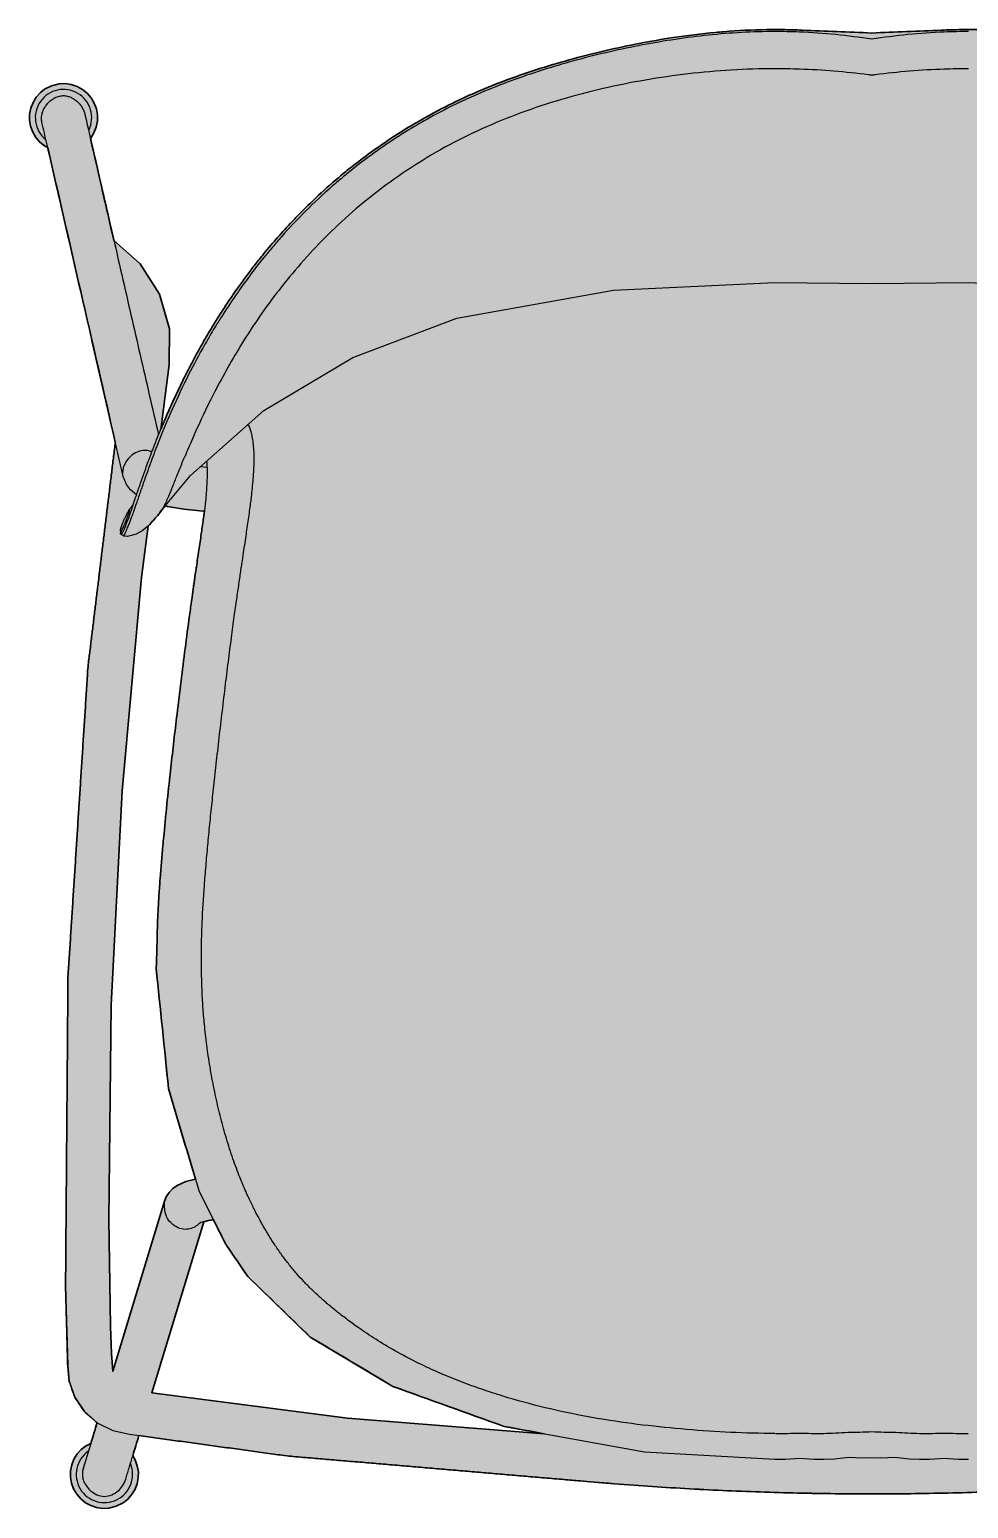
# Model space of a CAD drawing. Header units: millimetres. Extents: x 0 to 1859, y -1281 to 1132.
# Drawn here: x 1146 to 1487, y -1037 to -500 of the extents above; entities that cross this region are included whole.
import ezdxf

# ---------------------------------------------------------------- set-up
doc = ezdxf.new("R2010")
doc.units = ezdxf.units.MM
doc.layers.add('Blocks', color=7, linetype='Continuous')
doc.layers.add('Blocks$Fill', color=7, linetype='Continuous', true_color=0xffffff)
doc.layers.add('Blocks$Inner', color=7, linetype='Continuous', lineweight=25, true_color=0x007f00)
doc.layers.add('Blocks$Outline', color=7, linetype='Continuous', lineweight=35, true_color=0xff3f3f)

# ---------------------------------------------------------------- blocks, each defined once
blk = doc.blocks.new('N02 Barstool Top')
at = {"layer": 'Blocks$Fill'}
h = blk.add_hatch(color=256, dxfattribs=at)
h.paths.add_polyline_path([(761.69, 207.25), (762.85, 207.88), (764.58, 209.28), (766.03, 210.97), (767.15, 212.9), (767.91, 214.99), (768.28, 217.19), (768.25, 219.42), (767.82, 221.61), (767.01, 223.68), (765.83, 225.57), (764.34, 227.23), (762.83, 228.41), (760.27, 229.72), (757.6, 230.38), (755.37, 230.48), (753.16, 230.17), (751.05, 229.47), (749.09, 228.4), (747.36, 227), (745.91, 225.31), (744.78, 223.38), (744.02, 221.29), (743.65, 219.09), (743.68, 216.86), (744.11, 214.67), (744.93, 212.6), (746.1, 210.71), (746.18, 210.62), (737.67, 173.53), (728.1, 165.08), (721.13, 154.05), (717.54, 141.5), (717.62, 128.44), (720.69, 104.96), (717.06, 113.39), (713.8, 120.38), (710.16, 127.68), (706.08, 135.24), (704.98, 137.16), (701.53, 143), (697.8, 148.91), (693.79, 154.87), (690.95, 158.85), (687.98, 162.83), (683.29, 168.78), (680.83, 171.73), (678.29, 174.67), (675.67, 177.59), (671.14, 182.41), (667.36, 186.21), (663.44, 189.96), (659.37, 193.64), (655.15, 197.24), (649.68, 201.63), (646.3, 204.2), (642.83, 206.71), (639.29, 209.17), (636.89, 210.77), (631.98, 213.9), (626.95, 216.9), (621.78, 219.78), (616.5, 222.53), (613.81, 223.85), (609.73, 225.76), (605.59, 227.59), (598.59, 230.47), (591.46, 233.12), (582.77, 236.04), (576.9, 237.83), (570.99, 239.5), (565.04, 241.06), (559.05, 242.5), (553.02, 243.84), (546.97, 245.06), (540.89, 246.17), (534.79, 247.16), (527.12, 248.21), (519.43, 249.05), (516.35, 249.32), (508.62, 249.82), (500.89, 250.07), (494.83, 250.07), (488.88, 249.91), (488.87, 249.91), (487.95, 249.87), (462.65, 248.84), (437.35, 249.87), (436.42, 249.91), (433.43, 250.01), (427.5, 250.09), (424.41, 250.07), (416.67, 249.82), (408.95, 249.32), (405.87, 249.05), (398.18, 248.21), (390.51, 247.16), (384.41, 246.17), (378.33, 245.06), (372.27, 243.84), (366.25, 242.5), (360.26, 241.06), (354.31, 239.5), (348.4, 237.83), (342.53, 236.04), (333.84, 233.12), (326.71, 230.47), (319.7, 227.59), (315.57, 225.76), (311.49, 223.85), (308.8, 222.53), (303.52, 219.78), (298.35, 216.9), (293.31, 213.9), (288.41, 210.77), (286.01, 209.17), (282.47, 206.71), (279, 204.2), (275.62, 201.63), (270.15, 197.24), (265.93, 193.64), (261.86, 189.96), (257.94, 186.21), (254.15, 182.41), (249.62, 177.59), (247.01, 174.67), (244.47, 171.73), (240.41, 166.8), (237.31, 162.83), (232.91, 156.86), (228.8, 150.9), (226.22, 146.94), (223.77, 143), (220.31, 137.16), (217.13, 131.43), (215.14, 127.68), (211.49, 120.38), (208.24, 113.39), (204.61, 104.96), (207.68, 128.44), (207.76, 141.5), (204.17, 154.05), (197.2, 165.08), (187.62, 173.53), (179.12, 210.62), (179.19, 210.71), (180.37, 212.6), (181.18, 214.67), (181.61, 216.86), (181.64, 219.09), (181.27, 221.29), (180.51, 223.38), (179.39, 225.31), (177.94, 227), (176.21, 228.4), (174.25, 229.47), (172.14, 230.17), (169.93, 230.48), (167.7, 230.38), (165.02, 229.72), (162.46, 228.41), (160.96, 227.23), (159.47, 225.57), (158.29, 223.68), (157.47, 221.61), (157.04, 219.42), (157.01, 217.19), (157.39, 214.99), (158.15, 212.9), (159.27, 210.97), (160.72, 209.28), (162.45, 207.88), (163.6, 207.25), (188.13, 100.33), (178.22, 18.95), (170.96, -93.53), (170.07, -206.24), (170.85, -234.54), (171.38, -240.32), (173.41, -246.24), (176.9, -251.43), (181.51, -255.48), (181.51, -255.48), (179.24, -262.96), (177.31, -263.95), (175.8, -265.13), (174.31, -266.78), (173.13, -268.68), (172.32, -270.75), (171.89, -272.94), (171.86, -275.17), (172.23, -277.36), (172.99, -279.46), (174.11, -281.38), (175.56, -283.07), (177.29, -284.48), (179.25, -285.55), (181.36, -286.25), (183.57, -286.55), (185.8, -286.46), (188.48, -285.79), (191.04, -284.49), (192.54, -283.3), (194.04, -281.65), (195.21, -279.76), (196.03, -277.68), (196.46, -275.5), (196.49, -273.27), (196.12, -271.07), (195.36, -268.98), (194.47, -267.47), (196.7, -260.13), (250.54, -267.52), (359.4, -276.79), (386.52, -278.84), (413.7, -280.27), (440.92, -281.08), (468.16, -281.27), (495.4, -280.84), (522.61, -279.8), (549.78, -278.13), (576.88, -275.85), (674.75, -267.52), (728.59, -260.13), (730.82, -267.48), (729.94, -268.98), (729.18, -271.07), (728.81, -273.27), (728.84, -275.5), (729.27, -277.68), (730.09, -279.76), (731.26, -281.65), (732.76, -283.3), (734.26, -284.49), (736.82, -285.79), (739.5, -286.46), (741.73, -286.55), (743.93, -286.25), (746.05, -285.55), (748.01, -284.48), (749.74, -283.07), (751.19, -281.38), (752.31, -279.46), (753.07, -277.36), (753.44, -275.17), (753.41, -272.94), (752.98, -270.75), (752.17, -268.68), (750.99, -266.78), (749.5, -265.13), (747.99, -263.95), (746.06, -262.96), (743.79, -255.48), (748.4, -251.43), (751.88, -246.24), (753.91, -240.32), (754.45, -234.54), (755.23, -206.24), (754.34, -93.53), (747.08, 18.95), (737.17, 100.33)], flags=0)
h.paths.add_polyline_path([(217.2, -167.02), (213.76, -167.91), (210.53, -169.42), (209.05, -170.49), (207.69, -171.87), (206.62, -173.46), (205.95, -175.03), (187.19, -236.78), (186.73, -230.31), (186.43, -220.59), (185.73, -181.69), (186.62, -103.89), (190.59, -26.19), (197.61, 51.29), (200.03, 69.89), (200.21, 70.04), (203.42, 73.67), (204.24, 74.75), (205.14, 75.95), (205.16, 75.98), (206.22, 77.26), (207.09, 77.04), (213.01, 76.06), (220, 75.37), (220.44, 75.37), (210.53, 1.71), (205.39, -46), (203.79, -66.94), (203.31, -78.97), (202.97, -90.7), (207.44, -134.17)], flags=0)
h.paths.add_polyline_path([(223.69, -181.73), (227.8, -189.87), (228.54, -191.1), (236.27, -202.45), (258.9, -224.37), (288.84, -242.29), (329.2, -256.79), (343.78, -259.43), (272.34, -253.84), (201.44, -244.57), (220.29, -182.5)], flags=0)
h.paths.add_polyline_path([(581.51, -259.43), (596.1, -256.79), (636.46, -242.29), (666.4, -224.37), (689.03, -202.45), (696.76, -191.1), (697.5, -189.87), (701.6, -181.73), (705, -182.5), (723.86, -244.57), (652.96, -253.84)], flags=0)
h.paths.add_polyline_path([(719.35, -175.03), (718.68, -173.46), (717.61, -171.87), (716.25, -170.49), (714.77, -169.42), (711.54, -167.91), (708.1, -167.02), (717.86, -134.17), (722.07, -87.9), (722.07, -84.92), (721.91, -76.01), (721.32, -63.94), (719.91, -46), (714.77, 1.71), (704.86, 75.37), (712.29, 76.06), (718.2, 77.04), (719.07, 77.26), (720.14, 75.98), (720.16, 75.95), (721.06, 74.75), (721.88, 73.67), (725.09, 70.04), (725.26, 69.89), (727.69, 51.29), (734.71, -26.19), (738.67, -103.89), (739.57, -181.69), (738.87, -220.59), (738.57, -230.31), (738.11, -236.78)], flags=0)
at = {"layer": 'Blocks$Inner'}
blk.add_line((223.69, -181.73), (219.11, -182.77), dxfattribs=at)
for points in [[(163.63, 207.24), (162.45, 207.88), (160.72, 209.28), (159.27, 210.97), (158.15, 212.9), (157.39, 214.99), (157.01, 217.19), (157.04, 219.42), (157.47, 221.61), (158.29, 223.68), (159.47, 225.57), (160.96, 227.23), (162.46, 228.41), (165.02, 229.72), (167.7, 230.38), (169.93, 230.48), (172.14, 230.17), (174.25, 229.47), (176.21, 228.4), (177.94, 227), (179.39, 225.31), (180.51, 223.38), (181.27, 221.29), (181.64, 219.09), (181.61, 216.86), (181.18, 214.67), (180.37, 212.6), (179.19, 210.71), (179.08, 210.58)], [(204.61, 104.96), (207.68, 128.44), (207.76, 141.5), (204.17, 154.05), (197.2, 165.08), (187.62, 173.53)], [(205.16, 75.98), (215.39, 88.26), (242.01, 111.86), (274.36, 131.15), (312.03, 145.41), (368.96, 155.48), (427.5, 158.29), (462.65, 158), (497.79, 158.29), (556.34, 155.48), (613.27, 145.41), (650.94, 131.15), (683.29, 111.86), (709.91, 88.26), (720.14, 75.98)], [(188.13, 100.33), (178.22, 18.95), (170.96, -93.53), (170.07, -206.24), (170.85, -234.54), (171.38, -240.32), (173.41, -246.24), (176.9, -251.43), (181.6, -255.55), (187.2, -258.33), (193.3, -259.66), (250.54, -267.52), (359.4, -276.79)], [(219.03, 91.49), (221.4, 91.32)], [(195.84, 81.31), (193.68, 83.04), (192.15, 85.06), (190.97, 87.95)], [(205.14, 75.95), (204.24, 74.75), (203.42, 73.67), (200.21, 70.04), (197.91, 68.19), (195.71, 66.98), (192.56, 66.18), (191.65, 66.21), (191.35, 66.28), (191.1, 66.39), (190.23, 66.88), (190.02, 67.1), (190.29, 68.27)], [(220.44, 75.37), (220, 75.37), (213.01, 76.06), (207.09, 77.04), (205.95, 77.33)], [(200.07, 70.15), (197.61, 51.29), (190.59, -26.19), (186.62, -103.89), (185.73, -181.69), (186.43, -220.59), (186.73, -230.31), (187.19, -236.78), (205.95, -175.03), (206.62, -173.46), (207.69, -171.87), (209.05, -170.49), (210.53, -169.42), (213.76, -167.91), (217.2, -167.02)], [(202.97, -90.7), (207.44, -134.17), (218.54, -171.52), (227.8, -189.87), (228.54, -191.1), (236.27, -202.45), (258.9, -224.37), (288.84, -242.29), (329.2, -256.79), (380.15, -266.01), (427.5, -268.68), (431.28, -268.66), (436.42, -268.31), (441.57, -268.66), (445.34, -268.68), (449.11, -268.52), (454.24, -267.98), (459.39, -268.14), (462.65, -268.04), (465.9, -268.14), (471.06, -267.98), (476.19, -268.52), (479.96, -268.68), (483.73, -268.66), (488.88, -268.31), (494.02, -268.66), (497.79, -268.68)], [(343.78, -259.43), (272.34, -253.84), (201.44, -244.57), (220.29, -182.5)], [(181.51, -255.48), (176.49, -272.01)], [(194.47, -267.46), (195.36, -268.98), (196.12, -271.07), (196.49, -273.27), (196.46, -275.5), (196.03, -277.68), (195.21, -279.76), (194.04, -281.65), (192.54, -283.3), (191.04, -284.49), (188.48, -285.79), (185.8, -286.46), (183.57, -286.55), (181.36, -286.25), (179.25, -285.55), (177.29, -284.48), (175.56, -283.07), (174.11, -281.38), (172.99, -279.46), (172.23, -277.36), (171.86, -275.17), (171.89, -272.94), (172.32, -270.75), (173.13, -268.68), (174.31, -266.78), (175.8, -265.13), (177.31, -263.95), (179.25, -262.96)], [(176.5, -271.96), (176.5, -271.98), (176.49, -272.01), (176.5, -271.98), (176.5, -271.96)]]:
    blk.add_lwpolyline(points, dxfattribs=at)
for centre, radius, start, end in [((169.33, 218.14), 10.23, 333.4086, 231.1699), ((184.17, -274.22), 10.23, 124.6871, 22.5705), ((463.02, 915.92), 1197.21, 265.03476, 275.45745)]:
    blk.add_arc(centre, radius, start, end, dxfattribs=at)
for points, knots in [([(427.5, 249.36), (419.44, 249.36), (403.32, 248.43), (379.41, 244.79), (355.9, 239.42), (333, 232.34), (315.68, 225.12), (306.19, 220.24), (303.65, 218.86)], [0.0640299, 0.0640299, 0.0640299, 0.0640299, 0.0860079, 0.1079859, 0.1299639, 0.151942, 0.17392, 0.1821617, 0.1821617, 0.1821617, 0.1821617]), ([(333.84, 233.12), (336.71, 234.14), (347.35, 237.71), (366.17, 242.79), (387.41, 246.91), (400.73, 248.56), (405.87, 249.05)], [0.68810603, 0.68810603, 0.68810603, 0.68810603, 0.69653296, 0.71900487, 0.74147678, 0.7555216, 0.7555216, 0.7555216, 0.7555216]), ([(462.65, 246.56), (453.93, 247.95), (445.19, 248.82), (436.42, 249.18), (433.45, 249.3), (430.48, 249.36), (427.5, 249.36)], [0.03200894, 0.03200894, 0.03200894, 0.03200894, 0.05592336, 0.05592336, 0.05592336, 0.06402988, 0.06402988, 0.06402988, 0.06402988]), ([(433.43, 250.01), (434.43, 249.98), (435.43, 249.95), (436.42, 249.91), (436.42, 249.91), (436.43, 249.91), (436.43, 249.91), (436.74, 249.89), (437.04, 249.88), (437.35, 249.87), (445.78, 249.53), (454.22, 249.18), (462.65, 248.84)], [6.707516, 6.707516, 6.707516, 6.707516, 9.703898, 9.703898, 9.703898, 9.708275, 9.708275, 9.708275, 10.633636, 10.633636, 10.633636, 35.973701, 35.973701, 35.973701, 35.973701]), ([(462.65, 248.84), (471.08, 249.18), (479.51, 249.53), (487.95, 249.87), (488.26, 249.88), (488.56, 249.89), (488.87, 249.91), (488.87, 249.91), (488.87, 249.91), (488.88, 249.91), (489.87, 249.95), (490.87, 249.98), (491.87, 250.01)], [35.973701, 35.973701, 35.973701, 35.973701, 61.313766, 61.313766, 61.313766, 62.239128, 62.239128, 62.239128, 62.243504, 62.243504, 62.243504, 65.239886, 65.239886, 65.239886, 65.239886]), ([(497.79, 249.36), (494.82, 249.36), (491.85, 249.3), (488.88, 249.18), (480.11, 248.82), (471.37, 247.95), (462.65, 246.56)], [-0.00001201, -0.00001201, -0.00001201, -0.00001201, 0.00809451, 0.00809451, 0.00809451, 0.03200894, 0.03200894, 0.03200894, 0.03200894]), ([(427.5, 235.87), (416.82, 235.84), (395.87, 234.56), (370.1, 230.13), (349.95, 224.85), (335.22, 219.98), (321.03, 214.2), (307.59, 207.5), (295.04, 199.94), (283.44, 191.7), (272.71, 182.83), (259.8, 170.48), (246.01, 154.36), (233.07, 135.13), (223.59, 117.83), (218.93, 107.95), (217, 103.65)], [1.0570323, 1.0570323, 1.0570323, 1.0570323, 1.0824596, 1.1081007, 1.1209212, 1.1337417, 1.1465622, 1.1593827, 1.1722032, 1.1850237, 1.1978442, 1.2106648, 1.2363058, 1.2619468, 1.2875878, 1.3110921, 1.3110921, 1.3110921, 1.3110921]), ([(311.49, 223.85), (314.19, 225.15), (321.5, 228.48), (329.05, 231.42), (333.84, 233.12)], [0.66563412, 0.66563412, 0.66563412, 0.66563412, 0.67406108, 0.68810603, 0.68810603, 0.68810603, 0.68810603]), ([(462.65, 233.51), (462.24, 233.56), (461.83, 233.62), (461.42, 233.67), (453.1, 234.75), (444.77, 235.43), (436.42, 235.71), (433.45, 235.81), (430.48, 235.87), (427.5, 235.87)], [1.02840926, 1.02840926, 1.02840926, 1.02840926, 1.02941517, 1.02941517, 1.02941517, 1.04978069, 1.04978069, 1.04978069, 1.05703228, 1.05703228, 1.05703228, 1.05703228]), ([(497.79, 235.87), (494.82, 235.87), (491.85, 235.81), (488.88, 235.71), (480.53, 235.43), (472.2, 234.75), (463.88, 233.67), (463.47, 233.62), (463.06, 233.56), (462.65, 233.51)], [0.99978624, 0.99978624, 0.99978624, 0.99978624, 1.00703782, 1.00703782, 1.00703782, 1.02740335, 1.02740335, 1.02740335, 1.02840926, 1.02840926, 1.02840926, 1.02840926]), ([(161.5, 216.41), (161.45, 216.69), (161.37, 217.26), (161.35, 218.15), (161.43, 219.02), (161.68, 220.14), (162.15, 221.25), (162.73, 222.24), (163.43, 223.19), (164.44, 224.23), (165.64, 225.1), (166.68, 225.6), (167.76, 225.96), (168.63, 226.1), (169.24, 226.13)], [131.8078574, 131.8078574, 131.8078574, 131.8078574, 131.8425796, 131.8773019, 131.9120241, 131.9467463, 132.0161907, 132.050913, 132.0856352, 132.1550796, 132.2245241, 132.2592463, 132.2939685, 132.363413, 132.363413, 132.363413, 132.363413]), ([(169.24, 226.13), (169.72, 226.11), (170.42, 226.01), (171.31, 225.77), (171.95, 225.53), (172.57, 225.23), (173.17, 224.86), (173.75, 224.44), (174.46, 223.85), (175.28, 223.01), (175.96, 222.05), (176.41, 221.25), (176.81, 220.39), (177.03, 219.74), (177.13, 219.29)], [132.363413, 132.363413, 132.363413, 132.363413, 132.4190692, 132.4468973, 132.4747254, 132.5025536, 132.5303817, 132.5582098, 132.5860379, 132.6416942, 132.6973504, 132.7251785, 132.7530066, 132.8078574, 132.8078574, 132.8078574, 132.8078574]), ([(303.52, 219.78), (305.26, 220.72), (307.9, 222.09), (310.59, 223.41), (311.49, 223.85)], [0.657207234, 0.657207234, 0.657207234, 0.657207234, 0.662825212, 0.665634117, 0.665634117, 0.665634117, 0.665634117]), ([(286.01, 209.17), (286.8, 209.71), (290.81, 212.38), (296.61, 215.96), (301.77, 218.85), (303.52, 219.78)], [0.63754433, 0.63754433, 0.63754433, 0.63754433, 0.64035332, 0.65158927, 0.65720723, 0.65720723, 0.65720723, 0.65720723]), ([(293.7, 213.1), (292.9, 212.6), (285.67, 208.05), (278.88, 203.15), (273.2, 198.57)], [0.19314932, 0.19314932, 0.19314932, 0.19314932, 0.1958963, 0.21787432, 0.21787432, 0.21787432, 0.21787432]), ([(272.31, 199.01), (274.49, 200.77), (278.95, 204.23), (283.62, 207.55), (286.01, 209.17)], [0.6206904, 0.6206904, 0.6206904, 0.6206904, 0.62911737, 0.63754433, 0.63754433, 0.63754433, 0.63754433]), ([(252.32, 180.49), (252.92, 181.14), (255.99, 184.33), (261.77, 190), (267.98, 195.47), (271.58, 198.43), (272.31, 199.01)], [0.59260102, 0.59260102, 0.59260102, 0.59260102, 0.59541001, 0.60664596, 0.61788192, 0.6206904, 0.6206904, 0.6206904, 0.6206904]), ([(242.01, 168.78), (243.63, 170.75), (246.96, 174.69), (250.5, 178.57), (252.32, 180.49)], [0.57574747, 0.57574747, 0.57574747, 0.57574747, 0.58417421, 0.59260102, 0.59260102, 0.59260102, 0.59260102]), ([(245.08, 171.05), (244.54, 170.41), (240.26, 165.28), (236.32, 160.1), (233.12, 155.57)], [0.25908097, 0.25908097, 0.25908097, 0.25908097, 0.2618277, 0.28105779, 0.28105779, 0.28105779, 0.28105779]), ([(237.31, 162.83), (238.33, 164.15), (239.87, 166.14), (241.47, 168.12), (242.01, 168.78)], [0.567320499, 0.567320499, 0.567320499, 0.567320499, 0.572938476, 0.575747465, 0.575747465, 0.575747465, 0.575747465]), ([(233.12, 155.57), (232.66, 154.92), (230.41, 151.68), (228.27, 148.45), (226.65, 145.89)], [0.28105779, 0.28105779, 0.28105779, 0.28105779, 0.28380504, 0.29479405, 0.29479405, 0.29479405, 0.29479405]), ([(220.31, 137.16), (221.42, 139.09), (223.34, 142.34), (225.38, 145.62), (226.22, 146.94)], [0.53080524, 0.53080524, 0.53080524, 0.53080524, 0.5392322, 0.54485018, 0.54485018, 0.54485018, 0.54485018]), ([(219.86, 134.49), (217.77, 130.75), (211.04, 117.93), (206.1, 106.36), (203.28, 99.12)], [0.311277, 0.311277, 0.311277, 0.311277, 0.32776029, 0.36896908, 0.36896908, 0.36896908, 0.36896908]), ([(217.13, 131.43), (217.81, 132.69), (218.85, 134.6), (219.95, 136.52), (220.31, 137.16)], [0.522378278, 0.522378278, 0.522378278, 0.522378278, 0.527996256, 0.530805237, 0.530805237, 0.530805237, 0.530805237]), ([(206.04, 108.38), (206.74, 110.01), (208.45, 113.92), (211.43, 120.33), (214.46, 126.42), (216.45, 130.17), (217.13, 131.43)], [0.48586195, 0.48586195, 0.48586195, 0.48586195, 0.49428844, 0.50552439, 0.51676035, 0.52237828, 0.52237828, 0.52237828, 0.52237828]), ([(202.25, 99.05), (202.44, 99.54), (202.83, 100.53), (203.23, 101.54), (203.43, 102.05)], [0.46900811, 0.46900811, 0.46900811, 0.46900811, 0.471817099, 0.474626041, 0.474626041, 0.474626041, 0.474626041]), ([(217, 103.65), (216.83, 103.25), (215.62, 100.54), (214.35, 97.56), (213.34, 95.13), (213.17, 94.73)], [1.31109211, 1.31109211, 1.31109211, 1.31109211, 1.31322877, 1.32604929, 1.32861339, 1.32861339, 1.32861339, 1.32861339]), ([(238.43, -177.79), (238.29, -177.5), (237.58, -176.07), (236.1, -172.99), (233.65, -167.34), (231.1, -160.63), (229.09, -154.52), (227.64, -149.55), (226.65, -145.88), (225.72, -142.17), (224.52, -137.02), (223.17, -130.37), (222.05, -123.66), (221.31, -118.41), (220.84, -114.52), (220.46, -110.92), (220.08, -106.57), (219.73, -101.48), (219.49, -95.84), (219.38, -90.4), (219.36, -85.58), (219.44, -79.92), (219.7, -71.83), (220.25, -62.94), (221.03, -53.38), (221.69, -45.95), (222.3, -39.59), (222.83, -34.41), (223.23, -30.53), (223.66, -26.49), (224.28, -20.73), (225.14, -13.05), (226.25, -3.34), (227.42, 6.51), (228.59, 16.15), (229.73, 25.26), (230.65, 32.18), (231.32, 37.12), (231.78, 40.43), (232.2, 43.38), (232.73, 47.15), (233.4, 51.75), (234.09, 56.42), (234.88, 61.68), (235.54, 66.05), (236.13, 70.08), (236.58, 73.18), (236.99, 76.14), (237.31, 78.62), (237.57, 80.81), (237.86, 83.41), (238.12, 86.22), (238.33, 89.03), (238.45, 91.38), (238.52, 93.57), (238.52, 96.14), (238.36, 98.89), (238.06, 101.34), (237.65, 103.33), (237.21, 104.89), (236.78, 106.01), (236.47, 106.64), (236.36, 106.85)], [0.2226273, 0.2226273, 0.2226273, 0.2226273, 0.224359, 0.2307692, 0.2371795, 0.2435897, 0.25, 0.2532051, 0.2564103, 0.2596154, 0.2628205, 0.2692308, 0.275641, 0.2788462, 0.2820513, 0.2852564, 0.2884615, 0.2948718, 0.3012821, 0.3044872, 0.3076923, 0.3108974, 0.3141026, 0.3205128, 0.3237179, 0.3269231, 0.3301282, 0.3317308, 0.3333333, 0.3349359, 0.3365385, 0.3397436, 0.3429487, 0.3461538, 0.349359, 0.3525641, 0.3557692, 0.3573718, 0.3589744, 0.3605769, 0.3621795, 0.3653846, 0.3685897, 0.3717949, 0.3782051, 0.3814103, 0.3846154, 0.3878205, 0.3910256, 0.3942308, 0.3974359, 0.4038462, 0.4102564, 0.4134615, 0.4166667, 0.4230769, 0.4294872, 0.4358974, 0.4423077, 0.4487179, 0.4551282, 0.4585443, 0.4585443, 0.4585443, 0.4585443]), ([(198.77, 97.38), (197.84, 97.37), (196.01, 96.93), (193.66, 95.38), (192.17, 93.63), (191.33, 92.02), (190.92, 90.73), (190.81, 89.84), (190.76, 88.86)], [1, 1, 1, 1, 1.1111111, 1.2222222, 1.3333333, 1.3888889, 1.4444444, 1.5, 1.5, 1.5, 1.5]), ([(201.41, 96.87), (201.38, 96.88), (201.34, 96.9), (201.31, 96.91), (201.17, 96.95), (201.05, 97), (200.92, 97.04), (200.13, 97.29), (199.46, 97.39), (198.77, 97.38)], [0.90082008, 0.90082008, 0.90082008, 0.90082008, 0.90434642, 0.90434642, 0.90434642, 0.91744197, 0.91744197, 0.91744197, 1, 1, 1, 1]), ([(198.24, 88.2), (198.39, 88.61), (199.13, 90.7), (200.09, 93.36), (200.97, 95.69), (201.15, 96.16)], [0.44653644, 0.44653644, 0.44653644, 0.44653644, 0.44934543, 0.46058138, 0.46339031, 0.46339031, 0.46339031, 0.46339031]), ([(210.15, 87.3), (210.52, 88.22), (211.46, 90.55), (212.51, 93.13), (213.17, 94.73)], [0.71068376, 0.71068376, 0.71068376, 0.71068376, 0.71794872, 0.72819491, 0.72819491, 0.72819491, 0.72819491]), ([(221.25, 93.46), (221.33, 92.67), (221.44, 90.9), (221.45, 88.09), (221.3, 84.09), (221.06, 81.07), (220.86, 79.07)], [0.53982303, 0.53982303, 0.53982303, 0.53982303, 0.54216297, 0.54491022, 0.54765747, 0.55315198, 0.55315198, 0.55315198, 0.55315198]), ([(200.23, 90.93), (199.76, 89.65), (198.74, 86.76), (197.82, 84.11), (197.32, 82.67)], [0.38545031, 0.38545031, 0.38545031, 0.38545031, 0.39369207, 0.40468108, 0.40468108, 0.40468108, 0.40468108]), ([(208.88, 84.16), (209.03, 84.52), (209.43, 85.52), (209.86, 86.58), (210.14, 87.28)], [0.701923077, 0.701923077, 0.701923077, 0.701923077, 0.705128205, 0.710652542, 0.710652542, 0.710652542, 0.710652542]), ([(194.48, 77.37), (194.8, 78.29), (195.25, 79.59), (195.73, 80.97), (195.85, 81.32)], [0.42406471, 0.42406471, 0.42406471, 0.42406471, 0.43249168, 0.43530061, 0.43530061, 0.43530061, 0.43530061]), ([(207.75, 81.44), (207.72, 81.36), (207.37, 80.53), (207.04, 79.77), (206.76, 79.15)], [-0.693162393, -0.693162393, -0.693162393, -0.693162393, -0.692308865, -0.684402882, -0.684402882, -0.684402882, -0.684402882]), ([(190.78, 69.14), (190.77, 69.12), (190.64, 68.84), (190.43, 68.45), (190.21, 68.16), (190.09, 68.09), (190.03, 68.12), (190.01, 68.19), (189.99, 68.29), (190, 68.47), (190.04, 68.74), (190.14, 69.16), (190.31, 69.71), (190.57, 70.44), (190.93, 71.32), (191.38, 72.33), (191.84, 73.27), (192.21, 74.02), (192.56, 74.72), (192.99, 75.54), (193.41, 76.32), (194.48, 77.37)], [0.32827138, 0.32827138, 0.32827138, 0.32827138, 0.32859834, 0.3350086, 0.34141885, 0.34782911, 0.35103424, 0.35423937, 0.35744449, 0.36064962, 0.36705988, 0.37347014, 0.37988039, 0.38629065, 0.3927009, 0.39911116, 0.40552142, 0.40872655, 0.41193167, 0.41834193, 0.42406471, 0.42406471, 0.42406471, 0.42406471]), ([(196.25, 79.57), (196.14, 79.24), (195.47, 77.29), (194.86, 75.53), (194.39, 74.2)], [0.41292221, 0.41292221, 0.41292221, 0.41292221, 0.41566915, 0.42940542, 0.42940542, 0.42940542, 0.42940542]), ([(205.5, 76.54), (205.29, 76.17), (205.24, 76.09), (205.19, 76.02), (205.14, 75.95)], [-0.674735177, -0.674735177, -0.674735177, -0.674735177, -0.674531509, -0.672022214, -0.672022214, -0.672022214, -0.672022214]), ([(206.32, 78.19), (205.84, 77.19), (205.7, 76.91), (205.57, 76.66), (205.5, 76.54)], [-0.680023038, -0.680023038, -0.680023038, -0.680023038, -0.67769351, -0.674735177, -0.674735177, -0.674735177, -0.674735177]), ([(192.38, 72.98), (192.13, 72.32), (191.74, 71.32), (191.27, 70.2), (191, 69.62), (190.78, 69.14)], [0.31382158, 0.31382158, 0.31382158, 0.31382158, 0.31784333, 0.32425359, 0.32827138, 0.32827138, 0.32827138, 0.32827138]), ([(193.05, 74.79), (192.74, 73.93), (192.59, 73.53), (192.45, 73.14), (192.38, 72.98)], [0.310181006, 0.310181006, 0.310181006, 0.310181006, 0.312246503, 0.313821582, 0.313821582, 0.313821582, 0.313821582]), ([(193.28, 73.96), (193.18, 73.7), (192.91, 72.93), (192.65, 72.21), (192.48, 71.76)], [-0.632023712, -0.632023712, -0.632023712, -0.632023712, -0.629214723, -0.623596746, -0.623596746, -0.623596746, -0.623596746]), ([(220.16, 73.07), (219.75, 70.08), (219.26, 66.61), (218.6, 62.18), (218, 58.15), (217.62, 55.59), (217.41, 54.1), (217.33, 53.59)], [0.55589923, 0.55589923, 0.55589923, 0.55589923, 0.56002151, 0.56551602, 0.56826327, 0.57101052, 0.5724495, 0.5724495, 0.5724495, 0.5724495]), ([(190.67, 67.47), (190.62, 67.39), (190.4, 67), (190.15, 66.7), (190.21, 67.34), (190.45, 68.19), (190.58, 68.58), (190.62, 68.7)], [-0.59832516, -0.59832516, -0.59832516, -0.59832516, -0.59551725, -0.5842813, -0.57304534, -0.56742736, -0.56630463, -0.56630463, -0.56630463, -0.56630463]), ([(191.1, 66.39), (191.12, 66.38), (191.15, 66.39), (191.2, 66.44), (191.23, 66.47)], [-0.414892612, -0.414892612, -0.414892612, -0.414892612, -0.412087912, -0.409340659, -0.409340659, -0.409340659, -0.409340659]), ([(217.33, 53.59), (217.09, 51.94), (216.84, 50.17), (216.58, 48.35), (216.51, 47.87)], [0.572449504, 0.572449504, 0.572449504, 0.572449504, 0.576200949, 0.577534328, 0.577534328, 0.577534328, 0.577534328]), ([(216.51, 47.87), (216.15, 45.34), (215.73, 42.34), (214.78, 35.45), (212.95, 21.55), (210.69, 3.21), (209, -11.19), (208.28, -17.64)], [0.57753433, 0.57753433, 0.57753433, 0.57753433, 0.58028158, 0.58577609, 0.5967651, 0.61874312, 0.63659175, 0.63659175, 0.63659175, 0.63659175]), ([(208.28, -17.64), (208.07, -19.48), (207.49, -24.77), (206.93, -30.07), (206.53, -34.04)], [0.63659175, 0.63659175, 0.63659175, 0.63659175, 0.64024837, 0.65122595, 0.65122595, 0.65122595, 0.65122595]), ([(206.24, -37), (205.75, -42.05), (205.2, -48.01), (204.53, -55.97), (204.1, -61.95), (203.97, -63.94)], [0.65393791, 0.65393791, 0.65393791, 0.65393791, 0.65938501, 0.67037402, 0.675865, 0.675865, 0.675865, 0.675865]), ([(265.8, -212.89), (265.51, -212.64), (264.76, -212.01), (263.56, -210.96), (262.1, -209.66), (260.62, -208.29), (258.75, -206.49), (256.51, -204.22), (253.98, -201.44), (251.52, -198.51), (249.13, -195.41), (246.84, -192.19), (245.04, -189.45), (243.68, -187.27), (242.69, -185.62), (241.8, -184.08), (240.76, -182.23), (239.71, -180.29), (238.85, -178.62), (238.46, -177.84)], [0.1454194, 0.1454194, 0.1454194, 0.1454194, 0.1474359, 0.15064103, 0.15384615, 0.15705128, 0.16025641, 0.16666667, 0.17307692, 0.17948718, 0.18589744, 0.19230769, 0.19871795, 0.20192308, 0.20512821, 0.20833333, 0.21153846, 0.21794872, 0.22252628, 0.22252628, 0.22252628, 0.22252628]), ([(219.11, -182.77), (218.63, -183.25), (217.57, -184.12), (215.68, -185.05), (214.31, -185.29), (213.61, -185.29)], [0, 0, 0, 0, 0.0823801, 0.1657134, 0.2490467, 0.2490467, 0.2490467, 0.2490467]), ([(427.5, -259.35), (422.16, -259.35), (411.46, -259.07), (395.46, -257.99), (379.5, -256.4), (363.64, -254.14), (347.93, -251.05), (335.04, -247.76), (324.9, -244.65), (317.38, -242.05), (311.29, -239.71), (306.49, -237.7), (301.75, -235.6), (295.49, -232.59), (287.84, -228.42), (280.84, -224.09), (275.04, -220.1), (270.87, -216.99), (268.03, -214.74), (266.46, -213.45), (265.85, -212.93)], [0, 0, 0, 0, 0.0128205, 0.025641, 0.0384615, 0.0512821, 0.0641026, 0.0769231, 0.0833333, 0.0897436, 0.0961538, 0.099359, 0.1025641, 0.1089744, 0.1153846, 0.1217949, 0.1282051, 0.1346154, 0.1410256, 0.1452991, 0.1452991, 0.1452991, 0.1452991]), ([(176.55, -271.82), (176.45, -272.12), (176.25, -272.86), (176.12, -274.09), (176.28, -275.47), (176.7, -276.79), (177.56, -278.45), (179.07, -280.22), (181.42, -281.75), (183.25, -282.19), (184.18, -282.19)], [-0.592852, -0.592852, -0.592852, -0.592852, -0.5555556, -0.5, -0.4444444, -0.3888889, -0.3333333, -0.2222222, -0.1111111, 0, 0, 0, 0])]:
    blk.add_open_spline(points, degree=3, knots=knots, dxfattribs=at)
for points, degree in [([(405.87, 249.05), (406.9, 249.14), (407.92, 249.23), (408.95, 249.32)], 3), ([(408.95, 249.32), (414.09, 249.73), (419.25, 249.99), (424.41, 250.07)], 3), ([(424.41, 250.07), (425.44, 250.08), (426.47, 250.09), (427.5, 250.09)], 3), ([(427.5, 250.09), (428.49, 250.09), (429.48, 250.08), (430.47, 250.07)], 3), ([(430.47, 250.07), (431.46, 250.06), (432.44, 250.03), (433.43, 250.01)], 3), ([(491.87, 250.01), (492.86, 250.03), (493.84, 250.06), (494.83, 250.07)], 3), ([(494.83, 250.07), (495.82, 250.08), (496.81, 250.09), (497.79, 250.09)], 3), ([(175.58, 155.04), (161.5, 216.41)], 1), ([(177.13, 219.29), (203.81, 102.99)], 1), ([(301.12, 217.47), (298.6, 216.06), (296.13, 214.6), (293.7, 213.1)], 3), ([(303.65, 218.86), (302.8, 218.4), (301.95, 217.94), (301.12, 217.47)], 3), ([(273.2, 198.57), (272.49, 198), (271.79, 197.42), (271.09, 196.85)], 3), ([(266.96, 193.33), (263.58, 190.38), (257.11, 184.32), (251.21, 178.04), (248.39, 174.87)], 3), ([(271.09, 196.85), (269.69, 195.69), (268.32, 194.52), (266.96, 193.33)], 3), ([(248.39, 174.87), (247.27, 173.6), (246.17, 172.32), (245.08, 171.05)], 3), ([(234.35, 158.85), (235.32, 160.18), (236.3, 161.5), (237.31, 162.83)], 3), ([(231.51, 154.87), (231.97, 155.53), (232.44, 156.2), (232.91, 156.86)], 3), ([(232.91, 156.86), (233.39, 157.52), (233.87, 158.19), (234.35, 158.85)], 3), ([(190.98, 87.94), (175.58, 155.04)], 1), ([(227.5, 148.91), (227.93, 149.57), (228.36, 150.23), (228.8, 150.9)], 3), ([(228.8, 150.9), (229.69, 152.22), (230.59, 153.54), (231.51, 154.87)], 3), ([(226.65, 145.89), (226.24, 145.25), (225.84, 144.61), (225.44, 143.97)], 3), ([(226.22, 146.94), (226.64, 147.59), (227.07, 148.25), (227.5, 148.91)], 3), ([(225.44, 143.97), (224.26, 142.05), (223.11, 140.14), (222.01, 138.25)], 3), ([(222.01, 138.25), (221.27, 136.99), (220.56, 135.73), (219.86, 134.49)], 3), ([(204.69, 105.16), (204.91, 105.69), (205.35, 106.75), (205.81, 107.83), (206.04, 108.38)], 3), ([(203.43, 102.05), (203.84, 103.07), (204.26, 104.11), (204.69, 105.16)], 3), ([(202.73, 97.68), (201.82, 95.32), (200.99, 93.06), (200.23, 90.93)], 3), ([(201.15, 96.16), (201.32, 96.63), (201.5, 97.11), (201.69, 97.59)], 3), ([(201.69, 97.59), (201.87, 98.07), (202.06, 98.56), (202.25, 99.05)], 3), ([(203.28, 99.12), (203.1, 98.63), (202.91, 98.16), (202.73, 97.68)], 3), ([(196.99, 84.62), (197.12, 85), (197.26, 85.39), (198.24, 88.2)], 3), ([(195.85, 81.32), (196.09, 82.02), (196.34, 82.75), (196.6, 83.49)], 3), ([(196.95, 81.6), (196.71, 80.9), (196.48, 80.23), (196.25, 79.57)], 3), ([(196.6, 83.49), (196.73, 83.86), (196.86, 84.24), (196.99, 84.62)], 3), ([(197.32, 82.67), (197.2, 82.31), (197.07, 81.95), (196.95, 81.6)], 3), ([(208.87, 84.13), (208.48, 83.17), (208.1, 82.27), (207.75, 81.44)], 3), ([(193.34, 75.96), (193.13, 74.99), (193.09, 74.89), (193.05, 74.79)], 3), ([(193.86, 75.6), (193.76, 75.31), (193.66, 75.03), (193.56, 74.76)], 3), ([(194.16, 76.47), (194.06, 76.17), (193.96, 75.88), (193.86, 75.6)], 3), ([(194.48, 77.37), (194.37, 77.07), (194.27, 76.76), (194.16, 76.47)], 3), ([(206.76, 79.15), (206.61, 78.81), (206.46, 78.49), (206.32, 78.19)], 3), ([(220.86, 79.07), (220.41, 75.06), (220.29, 74.06), (220.16, 73.07)], 3), ([(191.78, 69.92), (191.56, 69.37), (191.35, 68.89), (191.17, 68.48)], 3), ([(192, 70.49), (191.92, 70.3), (191.85, 70.11), (191.78, 69.92)], 3), ([(192.24, 71.11), (192.16, 70.9), (192.08, 70.69), (192, 70.49)], 3), ([(192.48, 71.76), (192.4, 71.54), (192.32, 71.32), (192.24, 71.11)], 3), ([(192.45, 68.97), (192.65, 69.47), (192.87, 70.03), (193.1, 70.65)], 3), ([(193.1, 70.65), (193.26, 71.06), (193.42, 71.5), (193.59, 71.96)], 3), ([(193.56, 74.76), (193.47, 74.49), (193.37, 74.22), (193.28, 73.96)], 3), ([(193.59, 71.96), (193.68, 72.19), (193.76, 72.43), (193.85, 72.67)], 3), ([(193.85, 72.67), (193.94, 72.91), (194.02, 73.16), (194.11, 73.42)], 3), ([(194.39, 74.2), (194.3, 73.93), (194.21, 73.67), (194.12, 73.42)], 3), ([(190.62, 68.7), (190.64, 68.74), (190.65, 68.78), (190.78, 69.14)], 3), ([(190.99, 68.1), (190.87, 67.85), (190.77, 67.65), (190.67, 67.47)], 3), ([(191.17, 68.48), (191.11, 68.35), (191.05, 68.22), (190.99, 68.1)], 3), ([(191.23, 66.47), (191.26, 66.51), (191.29, 66.55), (191.33, 66.61)], 3), ([(191.33, 66.61), (191.36, 66.66), (191.4, 66.72), (191.44, 66.79)], 3), ([(191.44, 66.79), (191.48, 66.86), (191.52, 66.94), (191.57, 67.03)], 3), ([(191.57, 67.04), (191.62, 67.12), (191.67, 67.22), (191.72, 67.32)], 3), ([(191.72, 67.33), (191.77, 67.42), (191.82, 67.53), (191.87, 67.64)], 3), ([(191.88, 67.67), (191.94, 67.79), (192, 67.92), (192.06, 68.06)], 3), ([(192.06, 68.06), (192.12, 68.19), (192.18, 68.34), (192.25, 68.49)], 3), ([(192.25, 68.49), (192.31, 68.64), (192.38, 68.8), (192.44, 68.97)], 3), ([(206.53, -34.04), (206.43, -35.04), (206.34, -36.02), (206.24, -37)], 3), ([(203.97, -63.94), (203.91, -64.94), (203.85, -65.94), (203.79, -66.94)], 3), ([(203.79, -66.94), (203.73, -67.94), (203.63, -69.95), (203.54, -71.96), (203.5, -72.97)], 3), ([(203.5, -72.97), (203.46, -73.98), (203.42, -74.99), (203.39, -75.99)], 3), ([(203.31, -78.97), (203.28, -80.19), (203.27, -81.18), (203.25, -82.16)], 3), ([(203.39, -75.99), (203.36, -77.01), (203.33, -78), (203.31, -78.97)], 3), ([(203.25, -82.16), (203.24, -83.14), (203.23, -84.12), (202.97, -90.7)], 3), ([(213.61, -185.29), (212.69, -185.29), (210.86, -184.86), (208.51, -183.32), (205.91, -180.37), (205.95, -175.03)], 3), ([(191.89, -276), (196.7, -260.13)], 1), ([(427.68, -259.35), (430.59, -259.34), (433.51, -259.3), (436.42, -259.22)], 3), ([(436.42, -259.22), (439.34, -259.3), (442.25, -259.34), (445.17, -259.35)], 3), ([(445.17, -259.35), (448.08, -259.24), (450.99, -259.08), (453.9, -258.9)], 3), ([(453.9, -258.9), (456.82, -258.87), (459.74, -258.8), (462.65, -258.7)], 3), ([(462.65, -258.7), (465.56, -258.8), (468.48, -258.87), (471.39, -258.9)], 3), ([(471.39, -258.9), (474.3, -259.08), (477.22, -259.24), (480.13, -259.35)], 3), ([(480.13, -259.35), (483.04, -259.34), (485.96, -259.3), (488.88, -259.22)], 3), ([(488.88, -259.22), (491.79, -259.3), (494.71, -259.34), (497.62, -259.35)], 3), ([(176.49, -272.01), (176.49, -272), (176.5, -271.98), (176.5, -271.96)], 3), ([(184.18, -282.19), (185.1, -282.19), (186.92, -281.75), (189.28, -280.22), (190.79, -278.45), (191.65, -276.79), (191.89, -276)], 3)]:
    blk.add_open_spline(points, degree=degree, dxfattribs=at)
at = {"layer": 'Blocks$Outline'}
for points in [[(179.12, 210.62), (179.19, 210.71), (180.37, 212.6), (181.18, 214.67), (181.61, 216.86), (181.64, 219.09), (181.27, 221.29), (180.51, 223.38), (179.39, 225.31), (177.94, 227), (176.21, 228.4), (174.25, 229.47), (172.14, 230.17), (169.93, 230.48), (167.7, 230.38), (165.02, 229.72), (162.46, 228.41), (160.96, 227.23), (159.47, 225.57), (158.29, 223.68), (157.47, 221.61), (157.04, 219.42), (157.01, 217.19), (157.39, 214.99), (158.15, 212.9), (159.27, 210.97), (160.72, 209.28), (162.45, 207.88), (163.6, 207.25)], [(204.61, 104.96), (207.68, 128.44), (207.76, 141.5), (204.17, 154.05), (197.2, 165.08), (187.62, 173.53)], [(205.16, 75.98), (206.22, 77.26)], [(206.22, 77.26), (207.09, 77.04), (213.01, 76.06), (220, 75.37), (220.44, 75.37)], [(205.95, -175.03), (187.19, -236.78), (186.73, -230.31), (186.43, -220.59), (185.73, -181.69), (186.62, -103.89), (190.59, -26.19), (197.61, 51.29), (200.03, 69.89)], [(217.2, -167.02), (213.76, -167.91), (210.53, -169.42), (209.05, -170.49), (207.69, -171.87), (206.62, -173.46), (205.95, -175.03)], [(343.78, -259.43), (272.34, -253.84), (201.44, -244.57), (220.29, -182.5)], [(179.24, -262.96), (177.31, -263.95), (175.8, -265.13), (174.31, -266.78), (173.13, -268.68), (172.32, -270.75), (171.89, -272.94), (171.86, -275.17), (172.23, -277.36), (172.99, -279.46), (174.11, -281.38), (175.56, -283.07), (177.29, -284.48), (179.25, -285.55), (181.36, -286.25), (183.57, -286.55), (185.8, -286.46), (188.48, -285.79), (191.04, -284.49), (192.54, -283.3), (194.04, -281.65), (195.21, -279.76), (196.03, -277.68), (196.46, -275.5), (196.49, -273.27), (196.12, -271.07), (195.36, -268.98), (194.47, -267.47)]]:
    blk.add_lwpolyline(points, dxfattribs=at)
for points, degree, knots in [([(720.69, 104.96), (720.66, 105.03), (720.63, 105.1), (720.61, 105.16), (720.39, 105.69), (719.95, 106.75), (719.49, 107.83), (719.25, 108.38), (718.56, 110.01), (716.85, 113.92), (713.87, 120.33), (710.83, 126.42), (708.85, 130.17), (708.17, 131.43), (707.49, 132.69), (706.44, 134.6), (705.35, 136.52), (704.98, 137.16), (703.88, 139.09), (701.96, 142.34), (699.91, 145.62), (699.07, 146.94), (698.65, 147.59), (698.23, 148.25), (697.8, 148.91), (697.37, 149.57), (696.93, 150.23), (696.49, 150.9), (695.61, 152.22), (694.71, 153.54), (693.79, 154.87), (693.32, 155.53), (692.86, 156.2), (692.38, 156.86), (691.91, 157.52), (691.43, 158.19), (690.95, 158.85), (689.98, 160.18), (688.99, 161.5), (687.98, 162.83), (686.97, 164.15), (685.42, 166.14), (683.83, 168.12), (683.29, 168.78), (681.67, 170.75), (678.34, 174.69), (674.8, 178.57), (672.98, 180.49), (672.37, 181.14), (669.31, 184.33), (663.53, 190), (657.32, 195.47), (653.72, 198.43), (652.99, 199.01), (650.81, 200.77), (646.35, 204.23), (641.68, 207.55), (639.29, 209.17), (638.5, 209.71), (634.49, 212.38), (628.69, 215.96), (623.52, 218.85), (621.78, 219.78), (620.04, 220.72), (617.4, 222.09), (614.71, 223.41), (613.81, 223.85), (611.11, 225.15), (603.8, 228.48), (596.25, 231.42), (591.46, 233.12), (588.58, 234.14), (577.95, 237.71), (559.13, 242.79), (537.88, 246.91), (524.57, 248.56), (519.43, 249.05), (518.4, 249.14), (517.37, 249.23), (516.35, 249.32), (511.2, 249.73), (506.05, 249.99), (500.89, 250.07), (499.86, 250.08), (498.83, 250.09), (497.79, 250.09), (496.81, 250.09), (495.82, 250.08), (494.83, 250.07), (493.84, 250.06), (492.86, 250.03), (491.87, 250.01), (490.87, 249.98), (489.87, 249.95), (488.88, 249.91), (488.87, 249.91), (488.87, 249.91), (488.87, 249.91), (488.56, 249.89), (488.26, 249.88), (487.95, 249.87), (479.51, 249.53), (471.08, 249.18), (462.65, 248.84), (454.22, 249.18), (445.78, 249.53), (437.35, 249.87), (437.04, 249.88), (436.74, 249.89), (436.43, 249.91), (436.43, 249.91), (436.42, 249.91), (436.42, 249.91), (435.43, 249.95), (434.43, 249.98), (433.43, 250.01), (432.44, 250.03), (431.46, 250.06), (430.47, 250.07), (429.48, 250.08), (428.49, 250.09), (427.5, 250.09), (426.47, 250.09), (425.44, 250.08), (424.41, 250.07), (419.25, 249.99), (414.09, 249.73), (408.95, 249.32), (407.92, 249.23), (406.9, 249.14), (405.87, 249.05), (400.73, 248.56), (387.41, 246.91), (366.17, 242.79), (347.35, 237.71), (336.71, 234.14), (333.84, 233.12), (329.05, 231.42), (321.5, 228.48), (314.19, 225.15), (311.49, 223.85), (310.59, 223.41), (307.9, 222.09), (305.26, 220.72), (303.52, 219.78), (301.77, 218.85), (296.61, 215.96), (290.81, 212.38), (286.8, 209.71), (286.01, 209.17), (283.62, 207.55), (278.95, 204.23), (274.49, 200.77), (272.31, 199.01), (271.58, 198.43), (267.98, 195.47), (261.77, 190), (255.99, 184.33), (252.92, 181.14), (252.32, 180.49), (250.5, 178.57), (246.96, 174.69), (243.63, 170.75), (242.01, 168.78), (241.47, 168.12), (239.87, 166.14), (238.33, 164.15), (237.31, 162.83), (236.3, 161.5), (235.32, 160.18), (234.35, 158.85), (233.87, 158.19), (233.39, 157.52), (232.91, 156.86), (232.44, 156.2), (231.97, 155.53), (231.51, 154.87), (230.59, 153.54), (229.69, 152.22), (228.8, 150.9), (228.36, 150.23), (227.93, 149.57), (227.5, 148.91), (227.07, 148.25), (226.64, 147.59), (226.22, 146.94), (225.38, 145.62), (223.34, 142.34), (221.42, 139.09), (220.31, 137.16), (219.95, 136.52), (218.85, 134.6), (217.81, 132.69), (217.13, 131.43), (216.45, 130.17), (214.46, 126.42), (211.43, 120.33), (208.45, 113.92), (206.74, 110.01), (206.04, 108.38), (205.81, 107.83), (205.35, 106.75), (204.91, 105.69), (204.69, 105.16), (204.67, 105.1), (204.64, 105.03), (204.61, 104.96)], 3, [-71.467508, -71.467508, -71.467508, -71.467508, -71.467158, -71.467158, -71.467158, -71.464349, -71.46154, -71.46154, -71.46154, -71.453114, -71.441878, -71.430642, -71.425024, -71.425024, -71.425024, -71.419406, -71.416597, -71.416597, -71.416597, -71.40817, -71.402552, -71.402552, -71.402552, -71.399743, -71.399743, -71.399743, -71.396934, -71.396934, -71.396934, -71.391316, -71.391316, -71.391316, -71.388508, -71.388508, -71.388508, -71.385699, -71.385699, -71.385699, -71.380082, -71.380082, -71.380082, -71.374464, -71.371655, -71.371655, -71.371655, -71.363228, -71.354801, -71.354801, -71.354801, -71.351992, -71.340756, -71.32952, -71.326712, -71.326712, -71.326712, -71.318285, -71.309858, -71.309858, -71.309858, -71.307049, -71.295813, -71.290195, -71.290195, -71.290195, -71.284577, -71.281768, -71.281768, -71.281768, -71.273341, -71.259296, -71.259296, -71.259296, -71.250869, -71.228397, -71.205926, -71.191881, -71.191881, -71.191881, -71.189072, -71.189072, -71.189072, -71.175027, -71.175027, -71.175027, -71.172218, -71.172218, -71.172218, -68.205959, -68.205959, -68.205959, -65.239886, -65.239886, -65.239886, -62.243504, -62.243504, -62.243504, -62.239128, -62.239128, -62.239128, -61.313766, -61.313766, -61.313766, -35.973701, -35.973701, -35.973701, -10.633636, -10.633636, -10.633636, -9.708275, -9.708275, -9.708275, -9.703898, -9.703898, -9.703898, -6.707516, -6.707516, -6.707516, -3.741444, -3.741444, -3.741444, -0.775184, -0.775184, -0.775184, -0.772375, -0.772375, -0.772375, -0.75833, -0.75833, -0.75833, -0.755522, -0.755522, -0.755522, -0.741477, -0.719005, -0.696533, -0.688106, -0.688106, -0.688106, -0.674061, -0.665634, -0.665634, -0.665634, -0.662825, -0.657207, -0.657207, -0.657207, -0.651589, -0.640353, -0.637544, -0.637544, -0.637544, -0.629117, -0.62069, -0.62069, -0.62069, -0.617882, -0.606646, -0.59541, -0.592601, -0.592601, -0.592601, -0.584174, -0.575747, -0.575747, -0.575747, -0.572938, -0.56732, -0.56732, -0.56732, -0.561703, -0.561703, -0.561703, -0.558895, -0.558895, -0.558895, -0.556086, -0.556086, -0.556086, -0.550468, -0.550468, -0.550468, -0.547659, -0.547659, -0.547659, -0.54485, -0.54485, -0.54485, -0.539232, -0.530805, -0.530805, -0.530805, -0.527996, -0.522378, -0.522378, -0.522378, -0.51676, -0.505524, -0.494288, -0.485862, -0.485862, -0.485862, -0.483053, -0.480244, -0.480244, -0.480244, -0.479894, -0.479894, -0.479894, -0.479894]), ([(187.62, 173.53), (187.62, 173.53), (184.79, 185.89), (181.95, 198.26), (179.12, 210.62)], 3, [-179.759685, -179.759685, -179.759685, -179.759685, -179.7596, -141.70593, -141.70593, -141.70593, -141.70593]), ([(163.6, 207.25), (167.6, 189.85), (171.59, 172.44), (175.58, 155.04), (179.77, 136.8), (183.95, 118.57), (188.13, 100.33)], 3, [-122.411648, -122.411648, -122.411648, -122.411648, -68.844091, -68.844091, -68.844091, -12.717846, -12.717846, -12.717846, -12.717846]), ([(188.13, 100.33), (183.18, 59.64), (178.22, 18.95), (174.59, -37.29), (170.96, -93.53), (170.51, -149.89), (170.07, -206.24), (170.46, -220.39), (170.85, -234.54), (171.12, -237.43), (171.38, -240.32), (172.4, -243.28), (173.41, -246.24), (175.15, -248.83), (176.9, -251.43), (179.2, -253.45), (181.51, -255.48), (181.51, -255.48)], 2, [0, 0, 0, 81.983801, 81.983801, 194.697091, 194.697091, 307.416426, 307.416426, 335.724649, 335.724649, 341.526002, 341.526002, 347.786123, 347.786123, 354.035871, 354.035871, 360.174476, 360.174836, 360.174836, 360.174836]), ([(200.03, 69.89), (200.09, 69.94), (200.15, 69.99), (200.21, 70.04), (201.28, 71.25), (202.35, 72.46), (203.42, 73.67), (203.69, 74.03), (203.97, 74.39), (204.24, 74.75), (204.54, 75.15), (204.84, 75.55), (205.14, 75.95), (205.15, 75.96), (205.15, 75.97), (205.16, 75.98)], 3, [-7.257119, -7.257119, -7.257119, -7.257119, -7.029214, -7.029214, -7.029214, -2.180203, -2.180203, -2.180203, -0.821513, -0.821513, -0.821513, 0.672022, 0.672022, 0.672022, 0.672384, 0.672384, 0.672384, 0.672384]), ([(220.44, 75.37), (220.31, 74.22), (220.23, 73.64), (220.16, 73.07), (219.75, 70.08), (219.26, 66.61), (218.6, 62.18), (218, 58.15), (217.62, 55.59), (217.41, 54.1), (217.33, 53.59), (217.09, 51.94), (216.84, 50.17), (216.58, 48.35), (216.51, 47.87), (216.15, 45.34), (215.73, 42.34), (214.78, 35.45), (212.95, 21.55), (210.69, 3.21), (209, -11.19), (208.28, -17.64), (208.07, -19.48), (207.49, -24.77), (206.93, -30.07), (206.53, -34.04), (206.43, -35.04), (206.34, -36.02), (206.24, -37), (205.75, -42.05), (205.2, -48.01), (204.53, -55.97), (204.1, -61.95), (203.97, -63.94), (203.91, -64.94), (203.85, -65.94), (203.79, -66.94), (203.73, -67.94), (203.63, -69.95), (203.54, -71.96), (203.5, -72.97), (203.46, -73.98), (203.42, -74.99), (203.39, -75.99), (203.36, -77.01), (203.33, -78), (203.31, -78.97), (203.28, -80.19), (203.27, -81.18), (203.25, -82.16), (203.24, -83.14), (203.23, -84.12), (202.97, -90.7), (204.46, -105.19), (205.95, -119.68), (207.44, -134.17), (210.69, -145.12), (213.94, -156.07), (217.2, -167.02)], 3, [0.554315, 0.554315, 0.554315, 0.554315, 0.555899, 0.555899, 0.555899, 0.560022, 0.565516, 0.568263, 0.571011, 0.57245, 0.57245, 0.57245, 0.576201, 0.577534, 0.577534, 0.577534, 0.580282, 0.585776, 0.596765, 0.618743, 0.636592, 0.636592, 0.636592, 0.640248, 0.651226, 0.651226, 0.651226, 0.653938, 0.653938, 0.653938, 0.659385, 0.670374, 0.675865, 0.675865, 0.675865, 0.678609, 0.678609, 0.678609, 0.681356, 0.684103, 0.684103, 0.684103, 0.686839, 0.686839, 0.686839, 0.68956, 0.68956, 0.68956, 0.692283, 0.692283, 0.692283, 0.694999, 0.694999, 0.694999, 44.391392, 44.391392, 44.391392, 78.661454, 78.661454, 78.661454, 78.661454]), ([(223.69, -181.73), (225.06, -184.45), (226.43, -187.16), (227.8, -189.87), (228.05, -190.28), (228.29, -190.69), (228.54, -191.1), (231.11, -194.88), (233.69, -198.66), (236.27, -202.45), (243.81, -209.75), (251.36, -217.06), (258.9, -224.37), (268.88, -230.34), (278.86, -236.31), (288.84, -242.29), (302.29, -247.12), (315.74, -251.95), (329.2, -256.79), (334.06, -257.67), (338.92, -258.55), (343.78, -259.43)], 3, [94.801837, 94.801837, 94.801837, 94.801837, 103.916649, 103.916649, 103.916649, 105.770852, 105.770852, 105.770852, 119.504432, 119.504432, 119.504432, 151.009488, 151.009488, 151.009488, 185.900713, 185.900713, 185.900713, 228.788009, 228.788009, 228.788009, 243.611614, 243.611614, 243.611614, 243.611614])]:
    blk.add_open_spline(points, degree=degree, knots=knots, dxfattribs=at)
for points in [[(220.29, -182.5), (221.43, -182.25), (222.56, -181.99), (223.69, -181.73)], [(181.51, -255.48), (180.75, -257.97), (179.99, -260.47), (179.24, -262.96)], [(194.47, -267.47), (195.22, -265.02), (195.96, -262.57), (196.7, -260.13)]]:
    blk.add_open_spline(points, degree=3, dxfattribs=at)
blk.add_rational_spline([(196.7, -260.13), (223.62, -263.83), (250.54, -267.52), (304.97, -272.16), (359.4, -276.79), (468.18, -286.24), (576.88, -275.85), (625.82, -271.69), (674.75, -267.52), (701.67, -263.83), (728.59, -260.13)], [1, 1, 1, 1, 1, 0.995866435469, 1, 1, 1, 1, 1], degree=2, knots=[376.218211, 376.218211, 376.218211, 430.568875, 430.568875, 539.81424, 539.81424, 757.598088, 757.598088, 855.827291, 855.827291, 910.168684, 910.168684, 910.168684], dxfattribs=at)

msp = doc.modelspace()

# ---------------------------------------------------------------- block references
at = {"layer": 'Blocks'}
msp.add_blockref('N02 Barstool Top', (989.16, -750.19), dxfattribs=at)

doc.saveas('drawing.dxf')
